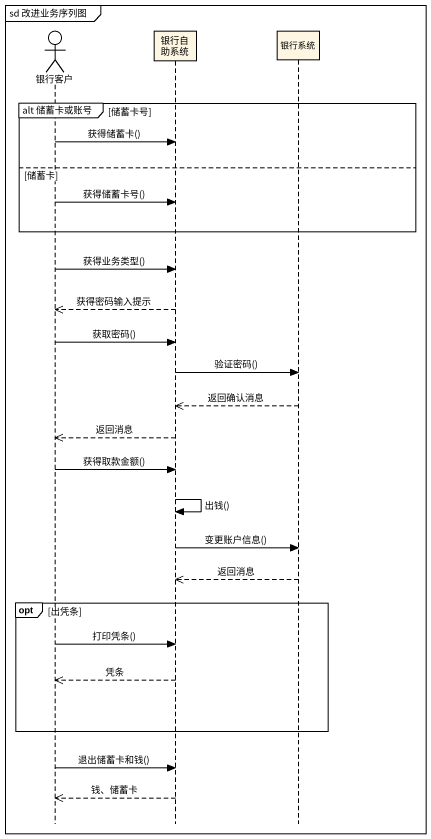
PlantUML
@startuml
mainframe sd 改进业务序列图
hide footbox
actor 银行客户
participant 银行自助系统
participant 银行系统

group alt 储蓄卡或账号 [储蓄卡号]
  银行客户 -> 银行自助系统 : 获得储蓄卡()
else 储蓄卡
  银行客户 -> 银行自助系统 : 获得储蓄卡号()
end
银行客户 -> 银行自助系统 : 获得业务类型()
银行自助系统 -->> 银行客户 : 获得密码输入提示
银行客户 -> 银行自助系统 : 获取密码()
银行自助系统 -> 银行系统 : 验证密码()
银行系统 -->> 银行自助系统 : 返回确认消息
银行自助系统 -->> 银行客户 : 返回消息
银行客户 -> 银行自助系统 : 获得取款金额()
银行自助系统 -> 银行自助系统 : 出钱()
银行自助系统 -> 银行系统 : 变更账户信息()
银行系统 -->> 银行自助系统 : 返回消息
opt 出凭条
  银行客户 -> 银行自助系统 : 打印凭条()
  银行自助系统 -->> 银行客户 : 凭条
end
银行客户 -> 银行自助系统 : 退出储蓄卡和钱()
银行自助系统 -->> 银行客户 : 钱、储蓄卡
@enduml
